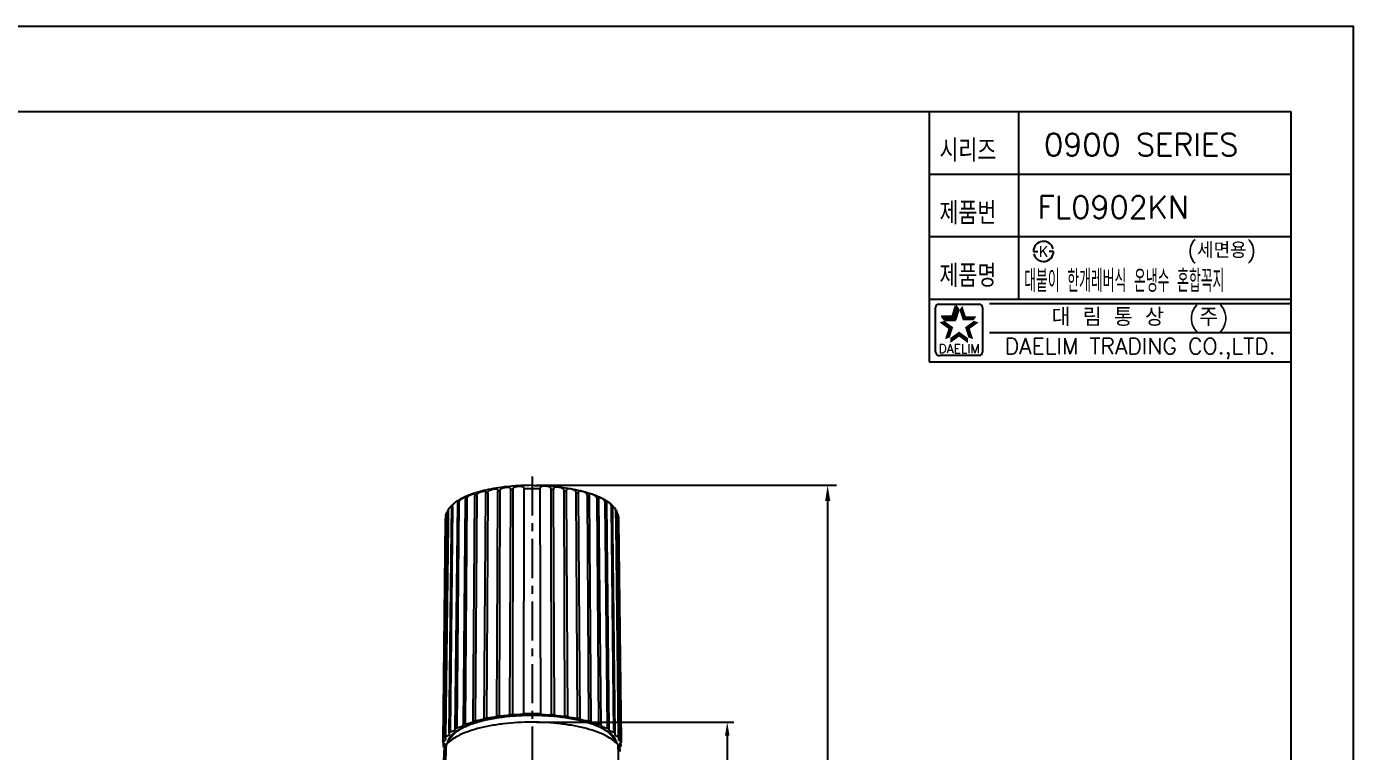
# Model space of a CAD drawing. Extents: x 2439 to 3033, y -7661 to -7241.
# Drawn here: x 2736.1 to 3033.1, y -7403.5 to -7241.2 of the extents above; entities that cross this region are included whole.
import ezdxf
from ezdxf.enums import TextEntityAlignment as Align

# ---------------------------------------------------------------- set-up
doc = ezdxf.new("R2010")
doc.units = 0
doc.header["$LTSCALE"] = 7
doc.header["$MEASUREMENT"] = 0
doc.linetypes.add('CENTER', pattern=[2, 1.25, -0.25, 0.25, -0.25])
doc.layers.get('0').update_dxf_attribs({"color": 2, "linetype": 'CONTINUOUS'})
doc.layers.get('Defpoints').update_dxf_attribs({"linetype": 'CONTINUOUS'})
for name, color, linetype in [('08_ALL_FEATURES', 7, 'CONTINUOUS'), ('CL', 1, 'CENTER'), ('D', 2, 'CONTINUOUS'), ('TXT', 4, 'CONTINUOUS')]:
    doc.layers.add(name, color=color, linetype=linetype)
doc.styles.add('GHS', font='ROMANS.shx', dxfattribs={"bigfont": 'GHS.shx'})
doc.styles.add('ROMANS', font='romans', dxfattribs={"bigfont": 'GHS.shx'})
doc.dimstyles.new('HONG', dxfattribs={"dimscale": 0, "dimtxt": 3.5, "dimasz": 3.5, "dimexe": 2, "dimexo": 1, "dimgap": 1, "dimtad": 1, "dimdec": 4, "dimdsep": 46, "dimtxsty": 'GHS', "dimcen": 3, "dimclrd": 2, "dimclre": 2, "dimclrt": 2, "dimadec": 0, "dimazin": 0, "dimtfac": 1, "dimtdec": 4, "dimtmove": 0, "dimatfit": 2, "dimfxl": 0, "dimtvp": 1, "dimtolj": 1, "dimarcsym": 0})

# ---------------------------------------------------------------- blocks, each defined once
blk = doc.blocks.new('*D0')
at = {"layer": 'D', "color": 2, "lineweight": -2}
for p, q in [((2850.26, -7343.92), (2917.44, -7343.92)), ((2915.44, -7521.31), (2915.44, -7347.42)), ((2874.37, -7524.81), (2917.44, -7524.81))]:
    blk.add_line(p, q, dxfattribs=at)
at = {"layer": 'D', "color": 2}
for points in [[(2914.86, -7347.42), (2916.02, -7347.42), (2915.44, -7343.92)], [(2914.86, -7521.31), (2916.02, -7521.31), (2915.44, -7524.81)]]:
    blk.add_solid(points, dxfattribs=at)
at = {"layer": 'Defpoints', "color": 0}
for p in [(2849.26, -7343.92), (2915.44, -7343.92), (2873.37, -7524.81)]:
    blk.add_point(p, dxfattribs=at)
at = {"layer": 'D', "color": 2, "insert": (2911.77, -7428.14), "char_height": 3.5, "attachment_point": 5, "rotation": 90, "style": 'GHS'}
blk.add_mtext('\\A1;(181)', dxfattribs=at)

msp = doc.modelspace()

# ---------------------------------------------------------------- linework, layer by layer
at = {"color": 7}
for p, q in [((2938.12214, -7260.24849), (2938.12214, -7316.24849)), ((2958.12214, -7260.24849), (2958.12214, -7302.24849)), ((2938.12214, -7274.24849), (3019.12214, -7274.24849)), ((2938.12214, -7288.24849), (3019.12214, -7288.24849)), ((2938.12214, -7302.24849), (3019.12214, -7302.24849)), ((2938.12214, -7316.24849), (3019.12214, -7316.24849))]:
    msp.add_line(p, q, dxfattribs=at)
at = {"color": 2, "linetype": 'Continuous'}
for p, q in [((2939.59963, -7314.11396), (2939.59963, -7304.11396)), ((2940.34963, -7303.36396), (2949.34963, -7303.36396)), ((2950.09963, -7304.11396), (2950.09963, -7314.11396)), ((2951.62214, -7303.24849), (3019.12214, -7303.24849)), ((2951.62214, -7309.74849), (3019.12214, -7309.74849)), ((2949.34963, -7314.86396), (2940.59963, -7314.86396))]:
    msp.add_line(p, q, dxfattribs=at)
at = {"color": 2}
for p, q in [((2941.60137, -7306.98085), (2940.93627, -7306.06542)), ((2940.93627, -7306.06542), (2943.36128, -7306.06542)), ((2943.36128, -7306.06542), (2944.11065, -7303.7591)), ((2944.02638, -7306.98085), (2944.77575, -7304.67453)), ((2944.77575, -7304.67453), (2944.11065, -7303.7591)), ((2941.60137, -7306.98085), (2944.02638, -7306.98085))]:
    msp.add_line(p, q, dxfattribs=at)
at = {"color": 7, "linetype": 'Continuous'}
for p, q in [((2830.02707, -7350.41898), (2829.9593, -7350.70891)), ((2868.50076, -7350.41898), (2868.56853, -7350.70891)), ((2829.34911, -7401.24898), (2829.93171, -7351.75233)), ((2829.93171, -7351.75233), (2829.94192, -7350.8863)), ((2868.58591, -7350.8863), (2868.59612, -7351.75234)), ((2868.59612, -7351.75233), (2869.17872, -7401.24898)), ((2829.79008, -7400.39352), (2829.79242, -7400.19247)), ((2832.09264, -7398.40773), (2832.09261, -7398.41858)), ((2866.43519, -7398.40773), (2866.43521, -7398.41858)), ((2868.73541, -7400.19247), (2868.73775, -7400.39352)), ((2829.3467, -7401.45399), (2829.34911, -7401.24897)), ((2829.35689, -7401.45411), (2829.34792, -7402.21649)), ((2829.65586, -7401.88731), (2829.65581, -7401.89019)), ((2830.14921, -7401.88794), (2829.65586, -7401.88731)), ((2868.38778, -7401.88778), (2868.87197, -7401.88731)), ((2868.87197, -7401.88731), (2868.87199, -7401.89019)), ((2869.17991, -7402.21649), (2869.17092, -7401.45374)), ((2869.17872, -7401.24898), (2869.18113, -7401.45399))]:
    msp.add_line(p, q, dxfattribs=at)
at = {"linetype": 'Continuous'}
msp.add_lwpolyline([(2439.12214, -7661.24849), (3033.12214, -7661.24849), (3033.12214, -7241.24849), (2439.12214, -7241.24849)], close=True, dxfattribs=at)
at = {"color": 2, "linetype": 'Continuous'}
for centre, radius, start, end in [((2940.34963, -7304.11396), 0.75, 90, 180), ((2949.34963, -7304.11396), 0.75, 0, 90), ((2940.47463, -7313.98896), 0.88388, 188.1301024, 278.1301024), ((2949.34963, -7314.11396), 0.75, 270, 0)]:
    msp.add_arc(centre, radius, start, end, dxfattribs=at)
at = {"color": 7, "linetype": 'Continuous'}
for centre, radius, start, end in [((2849.03974, -7449.24632), 54.17926, 94.386515, 95.0031117), ((2849.26156, -7453.14554), 58.08529, 89.9976778, 91.8362624), ((2849.26447, -7453.25785), 58.19761, 88.165512, 90.0005479), ((2849.4881, -7449.24632), 54.17926, 84.9968883, 85.613485), ((2838.29105, -7409.14501), 12.39796, 118.344264, 119.996955), ((2841.46683, -7415.87399), 19.84357, 111.22314, 112.4303421), ((2844.39493, -7424.39169), 28.85387, 105.8159746, 106.7560735), ((2846.71991, -7433.67235), 38.42363, 101.4508111, 102.2271475), ((2848.25877, -7442.38431), 47.27199, 97.7266259, 98.4025087), ((2850.23339, -7442.63606), 47.52624, 81.5992992, 82.2715662), ((2851.74656, -7433.96512), 38.72275, 77.7758511, 78.5461904), ((2854.04834, -7424.68114), 29.15541, 73.248788, 74.1791639), ((2856.96198, -7416.12122), 20.10987, 67.5776513, 68.7688666), ((2860.13662, -7409.32445), 12.60344, 60.0165183, 61.6422626), ((2833.03401, -7402.52177), 3.8803, 143.1440565, 146.7304987), ((2835.32498, -7404.72145), 7.06516, 128.348203, 130.7536938), ((2863.11672, -7404.82576), 7.20041, 49.2689001, 51.6292032), ((2865.43561, -7402.56262), 3.95137, 33.3017656, 36.8236792), ((2831.8065, -7401.9124), 2.50276, 164.6487879, 169.4375671), ((2866.72133, -7401.9124), 2.50276, 10.5624329, 15.3512122)]:
    msp.add_arc(centre, radius, start, end, dxfattribs=at)
for start_param, end_param in [(-3.077056715, -3.047123621), (-0.094469033, -0.064535939)]:
    msp.add_ellipse((2849.26392, -7401.8823), major_axis=(19.95809, 0), ratio=0.259858422, start_param=start_param, end_param=end_param, dxfattribs=at)
for points, knots in [([(2849.26392, -7343.91966), (2847.57536, -7343.91966), (2845.07329, -7344.03416), (2841.82447, -7344.42921), (2839.55269, -7344.83193), (2837.45157, -7345.33884), (2835.55339, -7345.94386), (2833.88418, -7346.64225), (2832.88338, -7347.20047), (2832.43457, -7347.49997)], [0, 0, 0, 0, 0.291063525, 0.430851962, 0.563952532, 0.688530557, 0.803163191, 0.906993269, 1, 1, 1, 1]), ([(2849.26392, -7343.91966), (2850.95248, -7343.91966), (2853.45454, -7344.03416), (2856.70336, -7344.42921), (2858.97514, -7344.83193), (2861.07626, -7345.33884), (2862.97444, -7345.94386), (2864.64365, -7346.64225), (2865.64445, -7347.20047), (2866.09326, -7347.49997)], [0, 0, 0, 0, 0.291063525, 0.430851961, 0.563952531, 0.688530557, 0.803163191, 0.906993269, 1, 1, 1, 1]), ([(2832.43457, -7347.49997), (2832.33136, -7347.56884), (2831.93935, -7347.84115), (2831.568, -7348.14448), (2831.31358, -7348.38961)], [0, 0, 0, 0, 0.259904344, 1, 1, 1, 1]), ([(2866.09326, -7347.49997), (2866.19647, -7347.56884), (2866.58848, -7347.84115), (2866.95983, -7348.14448), (2867.21425, -7348.38961)], [0, 0, 0, 0, 0.259904345, 1, 1, 1, 1]), ([(2829.95931, -7350.70893), (2829.95667, -7350.7227), (2829.94697, -7350.78136), (2829.94246, -7350.84087), (2829.94192, -7350.8863)], [0, 0, 0, 0, 0.235802298, 1, 1, 1, 1]), ([(2829.98172, -7350.71333), (2829.98201, -7350.68913), (2829.98759, -7350.58978), (2830.00671, -7350.49141), (2830.02706, -7350.41898)], [0, 0, 0, 0, 0.243358018, 1, 1, 1, 1]), ([(2830.02706, -7350.41898), (2830.03598, -7350.38725), (2830.07445, -7350.26673), (2830.12697, -7350.15108), (2830.17019, -7350.06821)], [0, 0, 0, 0, 0.260692349, 1, 1, 1, 1]), ([(2830.49632, -7349.68912), (2830.49806, -7349.53441), (2830.59151, -7349.238), (2830.76454, -7348.99417), (2830.85565, -7348.88358)], [0, 0, 0, 0, 0.519187619, 1, 1, 1, 1]), ([(2830.85565, -7348.88358), (2830.90509, -7348.82358), (2830.99872, -7348.71898), (2831.12791, -7348.58378), (2831.22397, -7348.48382), (2831.27528, -7348.4275), (2831.29643, -7348.40707)], [0, 0, 0, 0, 0.35925782, 0.64823057, 0.864137392, 1, 1, 1, 1]), ([(2867.67218, -7348.88358), (2867.62275, -7348.82358), (2867.52912, -7348.71898), (2867.39992, -7348.58378), (2867.30386, -7348.48382), (2867.25255, -7348.4275), (2867.2314, -7348.40707)], [0, 0, 0, 0, 0.359257794, 0.64823058, 0.864137379, 1, 1, 1, 1]), ([(2868.03151, -7349.68912), (2868.02978, -7349.53441), (2867.93632, -7349.238), (2867.76329, -7348.99417), (2867.67218, -7348.88358)], [0, 0, 0, 0, 0.519187658, 1, 1, 1, 1]), ([(2868.05936, -7349.42292), (2868.08866, -7349.47062), (2868.1348, -7349.61559), (2868.14886, -7349.76465), (2868.14994, -7349.85783)], [0, 0, 0, 0, 0.375272633, 1, 1, 1, 1]), ([(2868.35764, -7350.06818), (2868.33867, -7350.03181), (2868.26959, -7349.90657), (2868.19278, -7349.78591), (2868.13944, -7349.69904)], [0, 0, 0, 0, 0.286934278, 1, 1, 1, 1]), ([(2868.50077, -7350.41898), (2868.49186, -7350.38725), (2868.45338, -7350.26672), (2868.40086, -7350.15106), (2868.35764, -7350.06818)], [0, 0, 0, 0, 0.260693569, 1, 1, 1, 1]), ([(2868.58591, -7350.8863), (2868.58573, -7350.87063), (2868.58364, -7350.81122), (2868.57676, -7350.75193), (2868.56852, -7350.70893)], [0, 0, 0, 0, 0.26350907, 1, 1, 1, 1]), ([(2844.31477, -7395.27348), (2844.14708, -7395.33171), (2843.77957, -7395.42838), (2842.97556, -7395.55188), (2842.33648, -7395.56613), (2841.90321, -7395.54152)], [0, 0, 0, 0, 0.218407731, 0.466042743, 1, 1, 1, 1]), ([(2847.40031, -7395.09007), (2847.21214, -7395.13758), (2846.81241, -7395.21288), (2845.97606, -7395.29176), (2845.32681, -7395.27489), (2844.89587, -7395.22576)], [0, 0, 0, 0, 0.231166745, 0.483373053, 1, 1, 1, 1]), ([(2851.12752, -7395.09007), (2851.31569, -7395.13758), (2851.71542, -7395.21287), (2852.55177, -7395.29175), (2853.20102, -7395.27489), (2853.63196, -7395.22576)], [0, 0, 0, 0, 0.231166817, 0.483373242, 1, 1, 1, 1]), ([(2854.21306, -7395.27348), (2854.38075, -7395.33171), (2854.74826, -7395.42837), (2855.55227, -7395.55188), (2856.19135, -7395.56613), (2856.62462, -7395.54152)], [0, 0, 0, 0, 0.218408037, 0.466043387, 1, 1, 1, 1]), ([(2868.24161, -7401.72056), (2868.22955, -7401.56215), (2868.15878, -7401.17673), (2867.89347, -7400.58418), (2867.42579, -7399.96127), (2866.78693, -7399.36227), (2865.98315, -7398.78953), (2865.02131, -7398.24708), (2863.90985, -7397.73934), (2862.17681, -7397.09082), (2859.70808, -7396.41608), (2856.4548, -7395.83319), (2852.92883, -7395.47393), (2849.26393, -7395.35251), (2845.59903, -7395.47392), (2842.07305, -7395.83319), (2838.81977, -7396.41607), (2836.35104, -7397.09081), (2834.61801, -7397.73933), (2833.50654, -7398.24707), (2832.54469, -7398.78952), (2831.74091, -7399.36226), (2831.10203, -7399.96125), (2830.63442, -7400.58423), (2830.36741, -7401.18022), (2830.29666, -7401.56972), (2830.28511, -7401.73197)], [0.0039464695, 0.0039464695, 0.0039464695, 0.0039464695, 0.0151488541, 0.0313410162, 0.0493917252, 0.0698492496, 0.0930101148, 0.1189923242, 0.1477881884, 0.1792963354, 0.2497001742, 0.3283167201, 0.4126812591, 0.499998998, 0.5873167416, 0.671681331, 0.7502979274, 0.8207016659, 0.8522097815, 0.8810056513, 0.9069879414, 0.9301491345, 0.9506066081, 0.9686569583, 0.9848506088, 0.99632246, 0.99632246, 0.99632246, 0.99632246]), ([(2867.73836, -7401.23594), (2867.72476, -7401.10823), (2867.65683, -7400.79253), (2867.41401, -7400.29743), (2866.98609, -7399.75619), (2866.38633, -7399.2137), (2865.61728, -7398.68171), (2864.68677, -7398.16947), (2863.6047, -7397.68522), (2861.90974, -7397.06251), (2859.4925, -7396.41212), (2856.30631, -7395.84901), (2852.85294, -7395.50149), (2849.26399, -7395.38398), (2845.67504, -7395.50148), (2842.22165, -7395.84899), (2839.03545, -7396.41209), (2836.61819, -7397.06248), (2834.92321, -7397.68518), (2833.84112, -7398.16944), (2832.9106, -7398.68168), (2832.14153, -7399.21367), (2831.54178, -7399.75617), (2831.11384, -7400.2974), (2830.8697, -7400.79517), (2830.80182, -7401.11402), (2830.78856, -7401.24472)], [0.0030909156, 0.0030909156, 0.0030909156, 0.0030909156, 0.0125220123, 0.0265975427, 0.0432895956, 0.0630076923, 0.0859036576, 0.1119619981, 0.1410745594, 0.1730701873, 0.2447754751, 0.3249401122, 0.4109694644, 0.4999983668, 0.5890273524, 0.6750569611, 0.7552220089, 0.8269278199, 0.8589237599, 0.8880366352, 0.9140953031, 0.9369916072, 0.9567099733, 0.9734022014, 0.9874776411, 0.9971255367, 0.9971255367, 0.9971255367, 0.9971255367]), ([(2833.89532, -7397.53171), (2833.85791, -7397.61661), (2833.75145, -7397.73353), (2833.57268, -7397.85759), (2833.32031, -7397.99046), (2832.9287, -7398.12778), (2832.58969, -7398.20181), (2832.40489, -7398.23343)], [0, 0, 0, 0, 0.164360797, 0.26782364, 0.386507041, 0.667880271, 1, 1, 1, 1]), ([(2836.07642, -7396.76293), (2835.99941, -7396.84614), (2835.78042, -7396.99715), (2835.3733, -7397.16501), (2834.86082, -7397.29785), (2834.48416, -7397.35452), (2834.28344, -7397.37626)], [0, 0, 0, 0, 0.176797735, 0.406927944, 0.685167375, 1, 1, 1, 1]), ([(2838.58225, -7396.12034), (2838.47009, -7396.19706), (2838.19385, -7396.33151), (2837.71546, -7396.47722), (2837.14853, -7396.58206), (2836.74272, -7396.61925), (2836.53085, -7396.63017)], [0, 0, 0, 0, 0.191033305, 0.427888889, 0.701758939, 1, 1, 1, 1]), ([(2841.35109, -7395.61975), (2841.20876, -7395.68783), (2840.88272, -7395.80431), (2840.13082, -7395.97084), (2839.51659, -7396.01462), (2839.09179, -7396.01353)], [0, 0, 0, 0, 0.205113026, 0.447765886, 1, 1, 1, 1]), ([(2857.17674, -7395.61975), (2857.31908, -7395.68783), (2857.64512, -7395.80431), (2858.39702, -7395.97084), (2859.01125, -7396.01462), (2859.43604, -7396.01353)], [0, 0, 0, 0, 0.20511357, 0.447767005, 1, 1, 1, 1]), ([(2859.94558, -7396.12034), (2860.05775, -7396.19706), (2860.33398, -7396.33151), (2860.81238, -7396.47722), (2861.3793, -7396.58206), (2861.78511, -7396.61925), (2861.99698, -7396.63017)], [0, 0, 0, 0, 0.191034079, 0.427890502, 0.701759625, 1, 1, 1, 1]), ([(2862.45141, -7396.76293), (2862.52843, -7396.84614), (2862.74742, -7396.99715), (2863.15454, -7397.165), (2863.66702, -7397.29784), (2864.04367, -7397.35452), (2864.24439, -7397.37626)], [0, 0, 0, 0, 0.1767987, 0.40693005, 0.685168317, 1, 1, 1, 1]), ([(2864.63251, -7397.53171), (2864.66992, -7397.61662), (2864.77639, -7397.73353), (2864.95516, -7397.85759), (2865.20752, -7397.99045), (2865.59913, -7398.12778), (2865.93814, -7398.20181), (2866.12294, -7398.23343)], [0, 0, 0, 0, 0.164361817, 0.267825637, 0.38650951, 0.667881403, 1, 1, 1, 1]), ([(2829.9311, -7400.69464), (2829.9305, -7400.74541), (2829.89172, -7400.88979), (2829.69832, -7401.09058), (2829.50661, -7401.19719), (2829.39303, -7401.24983)], [0, 0, 0, 0, 0.188643667, 0.534911482, 1, 1, 1, 1]), ([(2829.7897, -7400.39313), (2829.83226, -7400.43682), (2829.90305, -7400.52811), (2829.93172, -7400.64241), (2829.9311, -7400.69464)], [0, 0, 0, 0, 0.538666233, 1, 1, 1, 1]), ([(2830.75005, -7399.52756), (2830.74939, -7399.59176), (2830.70017, -7399.73534), (2830.52348, -7399.91218), (2830.25935, -7400.07068), (2830.04762, -7400.15445), (2829.92921, -7400.19435)], [0, 0, 0, 0, 0.173237379, 0.387907093, 0.662821546, 1, 1, 1, 1]), ([(2830.71278, -7399.36943), (2830.71898, -7399.3822), (2830.74032, -7399.43228), (2830.75046, -7399.48734), (2830.75005, -7399.52756)], [0, 0, 0, 0, 0.260909863, 1, 1, 1, 1]), ([(2832.0927, -7398.41858), (2832.09225, -7398.45619), (2832.07685, -7398.5355), (2832.01429, -7398.64753), (2831.91492, -7398.75409), (2831.72294, -7398.89835), (2831.39574, -7399.05344), (2831.10429, -7399.14074), (2830.94147, -7399.18057)], [0, 0, 0, 0, 0.077419037, 0.162610637, 0.260877847, 0.37515243, 0.655037112, 1, 1, 1, 1]), ([(2866.43514, -7398.41858), (2866.43558, -7398.45619), (2866.45099, -7398.5355), (2866.51355, -7398.64753), (2866.61291, -7398.75409), (2866.8049, -7398.89835), (2867.1321, -7399.05344), (2867.42354, -7399.14074), (2867.58636, -7399.18057)], [0, 0, 0, 0, 0.077419182, 0.162611548, 0.260879833, 0.375155014, 0.655038281, 1, 1, 1, 1]), ([(2867.81506, -7399.36943), (2867.80885, -7399.3822), (2867.78751, -7399.43228), (2867.77738, -7399.48734), (2867.77779, -7399.52756)], [0, 0, 0, 0, 0.260910291, 1, 1, 1, 1]), ([(2867.77779, -7399.52756), (2867.77845, -7399.59176), (2867.82767, -7399.73534), (2868.00435, -7399.91218), (2868.26849, -7400.07068), (2868.48021, -7400.15445), (2868.59862, -7400.19435)], [0, 0, 0, 0, 0.173238823, 0.387909477, 0.662822275, 1, 1, 1, 1]), ([(2868.73813, -7400.39313), (2868.69557, -7400.43682), (2868.62478, -7400.52811), (2868.59611, -7400.64241), (2868.59673, -7400.69464)], [0, 0, 0, 0, 0.538666044, 1, 1, 1, 1]), ([(2868.59673, -7400.69464), (2868.59734, -7400.74541), (2868.63612, -7400.88979), (2868.82952, -7401.09058), (2869.02123, -7401.19719), (2869.1348, -7401.24983)], [0, 0, 0, 0, 0.188645219, 0.534912311, 1, 1, 1, 1]), ([(2829.34615, -7401.45362), (2829.39316, -7401.48461), (2829.47727, -7401.54762), (2829.5779, -7401.65543), (2829.64098, -7401.76891), (2829.65586, -7401.84927), (2829.65586, -7401.88731)], [0, 0, 0, 0, 0.305187635, 0.5671485, 0.793819337, 1, 1, 1, 1]), ([(2829.65585, -7401.89019), (2829.6555, -7401.9192), (2829.63881, -7401.98242), (2829.57438, -7402.06742), (2829.4746, -7402.14766), (2829.39318, -7402.19379), (2829.34737, -7402.21677)], [0, 0, 0, 0, 0.185632574, 0.403299761, 0.672088195, 1, 1, 1, 1]), ([(2829.39482, -7402.37151), (2829.50724, -7402.41103), (2829.6264, -7402.46038), (2829.73404, -7402.52887), (2829.74098, -7402.53341)], [0, 0, 0, 0, 0.5929807238, 0.6342141201, 0.6342141201, 0.6342141201, 0.6342141201]), ([(2869.13301, -7402.37151), (2869.02061, -7402.41103), (2868.90428, -7402.45924), (2868.79891, -7402.52565), (2868.79446, -7402.52851)], [0, 0, 0, 0, 0.5929331838, 0.6192150793, 0.6192150793, 0.6192150793, 0.6192150793]), ([(2869.18169, -7401.45362), (2869.13455, -7401.48469), (2869.05004, -7401.54753), (2868.94879, -7401.65508), (2868.88605, -7401.76893), (2868.87197, -7401.84929), (2868.87197, -7401.88731)], [0, 0, 0, 0, 0.305712192, 0.567985562, 0.794133573, 1, 1, 1, 1]), ([(2868.87199, -7401.89019), (2868.87231, -7401.91916), (2868.89333, -7402.00217), (2869.00443, -7402.11988), (2869.11473, -7402.18379), (2869.18046, -7402.21677)], [0, 0, 0, 0, 0.185556479, 0.52902032, 1, 1, 1, 1])]:
    msp.add_open_spline(points, degree=3, knots=knots, dxfattribs=at)
at = {"color": 2}
for points in [[(2940.93627, -7306.06542), (2941.60137, -7306.98085), (2943.36128, -7306.06542), (2944.02638, -7306.98085)], [(2943.36128, -7306.06542), (2944.02638, -7306.98085), (2944.11065, -7303.7591), (2944.77575, -7304.67453)], [(2945.58861, -7303.7591), (2944.92351, -7304.67453), (2946.33798, -7306.06542), (2945.67288, -7306.98085)], [(2946.33798, -7306.06542), (2945.67288, -7306.98085), (2948.76299, -7306.06542), (2948.09789, -7306.98085)], [(2942.44143, -7308.89643), (2943.51758, -7308.54677), (2940.47955, -7307.47105), (2941.55571, -7307.12138)], [(2941.69206, -7311.20276), (2942.76821, -7310.85309), (2942.44143, -7308.89643), (2943.51758, -7308.54677)], [(2949.21971, -7307.47105), (2948.14355, -7307.12138), (2947.25784, -7308.89643), (2946.18168, -7308.54677)], [(2947.25784, -7308.89643), (2946.18168, -7308.54677), (2948.00721, -7311.20276), (2946.93105, -7310.85309)], [(2944.84963, -7310.6461), (2944.84963, -7309.51456), (2942.88776, -7312.07148), (2942.88776, -7310.93994)], [(2946.81151, -7312.07148), (2946.81151, -7310.93994), (2944.84963, -7310.6461), (2944.84963, -7309.51456)]]:
    msp.add_solid(points, dxfattribs=at)
at = {"layer": '08_ALL_FEATURES', "color": 7, "linetype": 'Continuous'}
msp.add_line((2829.55031, -7403.47033), (2829.38773, -7408.83792), dxfattribs=at)
for points, knots in [([(2849.27517, -7396.92605), (2847.11968, -7396.92587), (2843.94637, -7397.09912), (2839.88338, -7397.70484), (2837.15379, -7398.30981), (2834.74989, -7399.05606), (2832.72995, -7399.92466), (2831.14118, -7400.89108), (2830.31268, -7401.668), (2830.01125, -7402.07077)], [0, 0, 0, 0, 0.31690466, 0.465798021, 0.603629082, 0.727535472, 0.835373685, 0.9260368, 1, 1, 1, 1]), ([(2868.53909, -7402.07077), (2868.23766, -7401.668), (2867.40916, -7400.89108), (2865.82039, -7399.92466), (2863.80045, -7399.05606), (2861.39656, -7398.30981), (2858.66696, -7397.70484), (2854.60397, -7397.09912), (2851.43066, -7396.92587), (2849.27517, -7396.92605)], [0, 0, 0, 0, 0.073963189, 0.164626295, 0.27246451, 0.396370914, 0.534201994, 0.68309537, 1, 1, 1, 1]), ([(2830.01123, -7402.07077), (2829.95084, -7403.89837), (2829.82691, -7407.55342), (2829.62293, -7413.03525), (2829.40811, -7418.51642), (2829.21081, -7423.08313), (2829.01967, -7426.7346), (2828.86275, -7429.47228), (2828.70195, -7432.20982), (2828.51099, -7435.81951), (2828.30643, -7440.05082), (2828.33954, -7443.37347), (2828.38695, -7444.90699)], [0, 0, 0, 0, 0.127952608, 0.255901398, 0.383845891, 0.511781528, 0.575742241, 0.639698157, 0.703660288, 0.767623496, 0.892643421, 1, 1, 1, 1]), ([(2830.01125, -7402.07077), (2829.856, -7402.27822), (2829.63263, -7402.7354), (2829.55716, -7403.23261), (2829.55029, -7403.47033)], [0, 0, 0, 0, 0.521424705, 1, 1, 1, 1]), ([(2869.00273, -7403.47784), (2868.99583, -7403.23884), (2868.91978, -7402.73896), (2868.69519, -7402.27934), (2868.53909, -7402.07077)], [0, 0, 0, 0, 0.478572622, 1, 1, 1, 1]), ([(2870.16339, -7444.90703), (2870.2108, -7443.37347), (2870.24385, -7440.05085), (2870.03937, -7435.81954), (2869.8484, -7432.20988), (2869.68759, -7429.47228), (2869.53067, -7426.7346), (2869.33954, -7423.08314), (2869.14224, -7418.51642), (2868.92742, -7413.03525), (2868.72344, -7407.55339), (2868.5995, -7403.89838), (2868.53912, -7402.07077)], [0, 0, 0, 0, 0.107359157, 0.232374383, 0.296339145, 0.360301625, 0.424259994, 0.488218067, 0.616153126, 0.744101174, 0.872046868, 1, 1, 1, 1])]:
    msp.add_open_spline(points, degree=3, knots=knots, dxfattribs=at)
at = {"layer": 'CL'}
msp.add_line((2849.27052, -7341.91966), (2849.27052, -7525.80907), dxfattribs=at)
at = {"layer": 'D'}
for p, q in [((2961.50483, -7291.56661), (2962.00483, -7291.56661)), ((2962.00483, -7291.56661), (2962.50483, -7291.56661)), ((2965.50483, -7291.56661), (2965.00483, -7291.56661)), ((2966.00483, -7291.56661), (2965.50483, -7291.56661)), ((2847.39935, -7395.09032), (2847.49194, -7344.72448)), ((2851.03589, -7344.72448), (2851.12848, -7395.09032)), ((2832.62467, -7347.76624), (2832.62275, -7347.9333)), ((2833.89514, -7397.53211), (2834.37637, -7347.08462)), ((2834.70584, -7346.95269), (2834.28458, -7397.37614)), ((2836.07606, -7396.76332), (2836.49657, -7346.34022)), ((2836.88232, -7346.22754), (2836.53203, -7396.63011)), ((2838.58171, -7396.12071), (2838.93114, -7345.71842)), ((2839.36369, -7345.62776), (2839.09299, -7396.01353)), ((2841.35039, -7395.62008), (2841.62014, -7345.23454)), ((2842.08883, -7345.16814), (2841.90439, -7395.54159)), ((2844.31393, -7395.27378), (2844.49736, -7344.90048)), ((2844.99064, -7344.85998), (2844.897, -7395.22589)), ((2853.63083, -7395.22589), (2853.53719, -7344.85998)), ((2854.03047, -7344.90048), (2854.2139, -7395.27378)), ((2856.62344, -7395.54159), (2856.43901, -7345.16814)), ((2856.90769, -7345.23454), (2857.17744, -7395.62008)), ((2859.43484, -7396.01353), (2859.16415, -7345.62776)), ((2859.59669, -7345.71842), (2859.94612, -7396.12071)), ((2861.9958, -7396.63011), (2861.64551, -7346.22754)), ((2862.03126, -7346.34022), (2862.45177, -7396.76332)), ((2864.24325, -7397.37614), (2863.822, -7346.95269)), ((2864.15146, -7347.08462), (2864.63269, -7397.53211)), ((2865.90316, -7347.7662), (2865.90508, -7347.9333)), ((2829.98172, -7350.71333), (2829.96961, -7351.75278)), ((2830.34386, -7352.78052), (2830.37789, -7349.85783)), ((2830.49632, -7349.68912), (2830.46156, -7352.78186)), ((2831.47303, -7348.70505), (2830.94245, -7399.18033)), ((2831.22388, -7353.77278), (2831.2789, -7348.86535)), ((2831.32289, -7348.40208), (2831.31137, -7348.48026)), ((2832.09265, -7398.40814), (2832.62275, -7347.9333)), ((2832.88782, -7347.78536), (2832.40596, -7398.23325)), ((2866.12187, -7398.23325), (2865.64002, -7347.78536)), ((2865.90508, -7347.9333), (2866.43518, -7398.40814)), ((2867.58539, -7399.18033), (2867.0548, -7348.70505)), ((2867.20494, -7348.40208), (2867.21646, -7348.48027)), ((2867.24894, -7348.86535), (2867.30395, -7353.77278)), ((2868.06626, -7352.78186), (2868.03151, -7349.68912)), ((2868.14994, -7349.85783), (2868.18397, -7352.78053)), ((2868.55822, -7351.75278), (2868.54611, -7350.71333)), ((2829.96961, -7351.75278), (2829.39375, -7401.2495)), ((2829.79242, -7400.19247), (2830.34386, -7352.78052)), ((2830.46156, -7352.78186), (2829.93006, -7400.19407)), ((2868.59777, -7400.19407), (2868.06627, -7352.78186)), ((2868.18397, -7352.78052), (2868.73541, -7400.19247)), ((2869.13409, -7401.2495), (2868.55822, -7351.75278)), ((2830.71297, -7399.36984), (2831.22388, -7353.77278)), ((2867.30395, -7353.77278), (2867.81486, -7399.36984)), ((2850.27517, -7396.92605), (2894.45626, -7396.92605)), ((2892.95626, -7399.92605), (2892.95626, -7521.80907))]:
    msp.add_line(p, q, dxfattribs=at)
for centre, radius, start, end in [((2963.75483, -7291.56661), 2.25, 15, 180), ((2963.75483, -7291.56661), 2.25, 195, 0), ((2849.26176, -7401.06866), 56.37187, 89.9978125, 91.799615), ((2849.26607, -7401.06866), 56.37187, 88.200385, 90.0021875), ((2841.78896, -7365.11723), 19.49654, 111.3013024, 112.3463718), ((2844.61676, -7373.42112), 28.27198, 105.8757228, 106.6917959), ((2846.85143, -7382.42994), 37.55605, 101.4994982, 102.1750816), ((2848.30568, -7390.73754), 45.9914, 97.7679508, 98.3588466), ((2849.0464, -7397.27638), 52.57297, 94.4238837, 94.9643704), ((2849.48143, -7397.27638), 52.57297, 85.0356296, 85.5761163), ((2850.22216, -7390.73754), 45.9914, 81.6411534, 82.2320492), ((2851.72864, -7382.18068), 37.30138, 77.8226122, 78.502808), ((2853.98305, -7373.17471), 28.01528, 73.3044652, 74.1280162), ((2856.82315, -7364.90677), 19.26985, 67.6474808, 68.704845), ((2832.35133, -7351.35012), 2.45338, 164.952243, 167.0371033), ((2833.56995, -7351.97237), 3.82864, 143.3876867, 146.4789533), ((2835.81816, -7354.16475), 6.9775, 128.511018, 130.5826157), ((2838.70874, -7358.52577), 12.21618, 118.4537306, 119.8803265), ((2859.90434, -7358.37302), 12.04127, 60.1093116, 61.5566313), ((2862.78298, -7354.07597), 6.86238, 49.4000067, 51.5063597), ((2865.00742, -7351.9376), 3.76814, 33.4962241, 36.637136), ((2866.20223, -7351.34368), 2.42686, 10.858792, 15.058534), ((2832.29885, -7351.33801), 2.39952, 167.0378095, 169.1537497)]:
    msp.add_arc(centre, radius, start, end, dxfattribs=at)
for points, knots in [([(2839.36369, -7345.62776), (2839.36405, -7345.56034), (2839.39198, -7345.42336), (2839.50058, -7345.24391), (2839.65619, -7345.09852), (2839.89941, -7344.9472), (2840.2302, -7344.82259), (2840.62192, -7344.73156), (2840.93455, -7344.69238), (2841.16283, -7344.69767), (2841.3129, -7344.72521), (2841.44553, -7344.78755), (2841.54903, -7344.89815), (2841.6092, -7345.05399), (2841.62048, -7345.17144), (2841.62014, -7345.23454)], [0, 0, 0, 0, 0.067701797, 0.136655503, 0.207454114, 0.279543622, 0.423110306, 0.559737734, 0.683074728, 0.738143219, 0.78845924, 0.835313826, 0.882746848, 0.936645527, 1, 1, 1, 1]), ([(2842.08883, -7345.16814), (2842.08907, -7345.10144), (2842.11567, -7344.96676), (2842.22342, -7344.79164), (2842.37951, -7344.65391), (2842.62705, -7344.51469), (2842.9694, -7344.40822), (2843.38155, -7344.33945), (2843.71722, -7344.31888), (2843.96769, -7344.33725), (2844.13632, -7344.37349), (2844.28656, -7344.44214), (2844.45441, -7344.59879), (2844.49779, -7344.78178), (2844.49736, -7344.90048)], [0, 0, 0, 0, 0.064558518, 0.129284691, 0.195628384, 0.263850592, 0.402883145, 0.539751798, 0.668002403, 0.727158799, 0.782364818, 0.834162722, 0.885114151, 1, 1, 1, 1]), ([(2844.99064, -7344.85998), (2844.99076, -7344.79404), (2845.0152, -7344.66215), (2845.11914, -7344.49115), (2845.27201, -7344.36072), (2845.51788, -7344.2337), (2845.86355, -7344.14596), (2846.28598, -7344.10032), (2846.63638, -7344.09909), (2846.90298, -7344.1314), (2847.08628, -7344.17722), (2847.25091, -7344.25345), (2847.38642, -7344.37155), (2847.47377, -7344.53502), (2847.49206, -7344.66006), (2847.49194, -7344.72448)], [0, 0, 0, 0, 0.062287329, 0.123383795, 0.185462481, 0.249684084, 0.383342156, 0.519180993, 0.650791053, 0.713185821, 0.772456659, 0.82860374, 0.883065705, 0.939151647, 1, 1, 1, 1]), ([(2853.53719, -7344.85998), (2853.53707, -7344.79404), (2853.51263, -7344.66215), (2853.4087, -7344.49115), (2853.25582, -7344.36072), (2853.00995, -7344.2337), (2852.66428, -7344.14596), (2852.24185, -7344.10032), (2851.89145, -7344.09909), (2851.62486, -7344.1314), (2851.44155, -7344.17722), (2851.27692, -7344.25345), (2851.14142, -7344.37155), (2851.05407, -7344.53502), (2851.03577, -7344.66006), (2851.03589, -7344.72448)], [0, 0, 0, 0, 0.062287332, 0.123383805, 0.185462497, 0.249684093, 0.383342155, 0.519180998, 0.650791058, 0.713185828, 0.772456669, 0.828603747, 0.883065711, 0.939151654, 1, 1, 1, 1]), ([(2856.43901, -7345.16814), (2856.43876, -7345.10144), (2856.41216, -7344.96676), (2856.30441, -7344.79164), (2856.14832, -7344.65391), (2855.90078, -7344.51469), (2855.55843, -7344.40822), (2855.14628, -7344.33945), (2854.81061, -7344.31888), (2854.56014, -7344.33725), (2854.39151, -7344.37349), (2854.24127, -7344.44214), (2854.07343, -7344.59879), (2854.03005, -7344.78178), (2854.03047, -7344.90048)], [0, 0, 0, 0, 0.064558523, 0.129284702, 0.195628402, 0.263850602, 0.402883144, 0.539751804, 0.668002407, 0.727158806, 0.782364828, 0.834162729, 0.885114157, 1, 1, 1, 1]), ([(2859.16415, -7345.62776), (2859.16378, -7345.56034), (2859.13586, -7345.42336), (2859.02725, -7345.24391), (2858.87164, -7345.09852), (2858.62842, -7344.9472), (2858.29763, -7344.82259), (2857.90591, -7344.73156), (2857.59328, -7344.69238), (2857.365, -7344.69767), (2857.21493, -7344.72521), (2857.08231, -7344.78755), (2856.9788, -7344.89815), (2856.91864, -7345.05399), (2856.90735, -7345.17144), (2856.90769, -7345.23454)], [0, 0, 0, 0, 0.067701801, 0.136655514, 0.207454133, 0.279543632, 0.423110305, 0.55973774, 0.683074733, 0.738143225, 0.788459248, 0.835313832, 0.882746853, 0.936645533, 1, 1, 1, 1]), ([(2831.47303, -7348.70505), (2831.4742, -7348.59445), (2831.533, -7348.37225), (2831.71333, -7348.09903), (2831.92629, -7347.88335), (2832.0742, -7347.76331), (2832.14436, -7347.71009)], [0, 0, 0, 0, 0.268105579, 0.538725688, 0.786569495, 1, 1, 1, 1]), ([(2832.14436, -7347.71009), (2832.20147, -7347.66676), (2832.30382, -7347.59345), (2832.4093, -7347.52436), (2832.45668, -7347.49804)], [0, 0, 0, 0, 0.569460773, 1, 1, 1, 1]), ([(2832.45668, -7347.49804), (2832.47258, -7347.48921), (2832.50134, -7347.47428), (2832.54118, -7347.45948), (2832.57683, -7347.45659), (2832.605, -7347.47832), (2832.61749, -7347.52018), (2832.62405, -7347.58055), (2832.62559, -7347.66522), (2832.62505, -7347.72975), (2832.62467, -7347.76624)], [0, 0, 0, 0, 0.121520127, 0.215542996, 0.285397726, 0.348278576, 0.435505221, 0.568313895, 0.756077279, 1, 1, 1, 1]), ([(2832.88782, -7347.78536), (2832.88915, -7347.64585), (2832.99326, -7347.36694), (2833.27976, -7347.0722), (2833.58896, -7346.86149), (2833.83246, -7346.73098), (2834.00249, -7346.65548), (2834.10641, -7346.6186), (2834.19449, -7346.59994), (2834.27419, -7346.60854), (2834.32084, -7346.65516), (2834.3432, -7346.70682), (2834.36367, -7346.78504), (2834.37524, -7346.91288), (2834.37696, -7347.02259), (2834.37637, -7347.08462)], [0, 0, 0, 0, 0.171837152, 0.345101242, 0.501049093, 0.631130732, 0.684858806, 0.730145244, 0.766598398, 0.795618121, 0.824356374, 0.842543297, 0.864806658, 0.92359174, 1, 1, 1, 1]), ([(2834.70584, -7346.95269), (2834.70641, -7346.88399), (2834.73428, -7346.74384), (2834.83611, -7346.55563), (2834.97983, -7346.39489), (2835.19702, -7346.22132), (2835.48134, -7346.0641), (2835.80391, -7345.93352), (2836.04759, -7345.86074), (2836.21546, -7345.84315), (2836.31984, -7345.8564), (2836.40813, -7345.91369), (2836.46407, -7346.0204), (2836.49231, -7346.1664), (2836.49709, -7346.27799), (2836.49657, -7346.34022)], [0, 0, 0, 0, 0.077886872, 0.158401733, 0.240003105, 0.320652836, 0.472669897, 0.606109445, 0.715208994, 0.759279012, 0.796902735, 0.832179377, 0.873803495, 0.929445953, 1, 1, 1, 1]), ([(2836.88232, -7346.22754), (2836.8828, -7346.15944), (2836.91115, -7346.02065), (2837.01773, -7345.83678), (2837.16919, -7345.68363), (2837.40219, -7345.52074), (2837.71347, -7345.37903), (2838.07509, -7345.26721), (2838.35685, -7345.2105), (2838.5574, -7345.20378), (2838.68572, -7345.2236), (2838.79776, -7345.28185), (2838.87947, -7345.3905), (2838.92359, -7345.54173), (2838.93157, -7345.65583), (2838.93114, -7345.71842)], [0, 0, 0, 0, 0.072124922, 0.146320503, 0.222190516, 0.298424049, 0.446379502, 0.581992045, 0.699137787, 0.74930715, 0.793901358, 0.835302689, 0.879546432, 0.933704477, 1, 1, 1, 1]), ([(2861.64551, -7346.22754), (2861.64503, -7346.15944), (2861.61668, -7346.02065), (2861.5101, -7345.83678), (2861.35865, -7345.68363), (2861.12564, -7345.52074), (2860.81436, -7345.37903), (2860.45275, -7345.26721), (2860.17098, -7345.2105), (2859.97043, -7345.20378), (2859.84211, -7345.2236), (2859.73008, -7345.28185), (2859.64836, -7345.3905), (2859.60424, -7345.54173), (2859.59626, -7345.65583), (2859.59669, -7345.71842)], [0, 0, 0, 0, 0.072124927, 0.146320515, 0.222190537, 0.29842406, 0.446379501, 0.58199205, 0.699137791, 0.749307155, 0.793901365, 0.835302694, 0.879546437, 0.933704483, 1, 1, 1, 1]), ([(2863.822, -7346.95269), (2863.82142, -7346.88399), (2863.79355, -7346.74384), (2863.69172, -7346.55563), (2863.548, -7346.39489), (2863.33081, -7346.22132), (2863.04649, -7346.0641), (2862.72392, -7345.93352), (2862.48024, -7345.86074), (2862.31237, -7345.84315), (2862.208, -7345.8564), (2862.11971, -7345.91369), (2862.06376, -7346.0204), (2862.03552, -7346.1664), (2862.03074, -7346.27799), (2862.03126, -7346.34022)], [0, 0, 0, 0, 0.077886877, 0.158401746, 0.240003127, 0.320652848, 0.472669896, 0.60610945, 0.715208998, 0.759279017, 0.796902742, 0.832179382, 0.8738035, 0.929445959, 1, 1, 1, 1]), ([(2865.64002, -7347.78536), (2865.63868, -7347.64585), (2865.53457, -7347.36694), (2865.24807, -7347.0722), (2864.93887, -7346.86149), (2864.69538, -7346.73098), (2864.52534, -7346.65548), (2864.42142, -7346.6186), (2864.33334, -7346.59994), (2864.25364, -7346.60854), (2864.207, -7346.65516), (2864.18463, -7346.70682), (2864.16417, -7346.78504), (2864.15259, -7346.91288), (2864.15087, -7347.02259), (2864.15146, -7347.08462)], [0, 0, 0, 0, 0.171837167, 0.345101255, 0.501049093, 0.631130737, 0.684858806, 0.730145248, 0.766598403, 0.795618126, 0.824356379, 0.842543306, 0.864806663, 0.923591746, 1, 1, 1, 1]), ([(2866.07115, -7347.49804), (2866.05526, -7347.48921), (2866.02649, -7347.47428), (2865.98665, -7347.45948), (2865.951, -7347.45659), (2865.92283, -7347.47832), (2865.91034, -7347.52018), (2865.90378, -7347.58055), (2865.90224, -7347.66522), (2865.90278, -7347.72975), (2865.90316, -7347.76624)], [0, 0, 0, 0, 0.121520507, 0.215543694, 0.285398607, 0.348279383, 0.43550577, 0.5683142, 0.756077369, 1, 1, 1, 1]), ([(2866.38347, -7347.71009), (2866.32636, -7347.66676), (2866.22402, -7347.59345), (2866.11853, -7347.52436), (2866.07115, -7347.49804)], [0, 0, 0, 0, 0.569460344, 1, 1, 1, 1]), ([(2867.0548, -7348.70505), (2867.05363, -7348.59445), (2866.99483, -7348.37225), (2866.8145, -7348.09903), (2866.60154, -7347.88335), (2866.45363, -7347.76331), (2866.38347, -7347.71009)], [0, 0, 0, 0, 0.268105685, 0.538725877, 0.786569616, 1, 1, 1, 1]), ([(2830.17019, -7350.06821), (2830.18915, -7350.03183), (2830.25823, -7349.90659), (2830.33505, -7349.78592), (2830.38839, -7349.69904)], [0, 0, 0, 0, 0.286935532, 1, 1, 1, 1]), ([(2830.46847, -7349.42292), (2830.43917, -7349.47062), (2830.39303, -7349.61559), (2830.37898, -7349.76465), (2830.37789, -7349.85783)], [0, 0, 0, 0, 0.375272632, 1, 1, 1, 1]), ([(2831.31137, -7348.48026), (2831.30771, -7348.50249), (2831.28811, -7348.62988), (2831.28009, -7348.75901), (2831.2789, -7348.86535)], [0, 0, 0, 0, 0.174832588, 1, 1, 1, 1]), ([(2831.29643, -7348.40707), (2831.30028, -7348.40335), (2831.30668, -7348.39826), (2831.31473, -7348.3903), (2831.32382, -7348.39297), (2831.32292, -7348.39904), (2831.32289, -7348.40208)], [0, 0, 0, 0, 0.402972589, 0.645102784, 0.771341968, 1, 1, 1, 1]), ([(2867.2314, -7348.40707), (2867.22755, -7348.40335), (2867.22115, -7348.39826), (2867.2131, -7348.3903), (2867.20401, -7348.39297), (2867.20491, -7348.39904), (2867.20494, -7348.40208)], [0, 0, 0, 0, 0.402972585, 0.645102771, 0.771341956, 1, 1, 1, 1]), ([(2867.21646, -7348.48027), (2867.22013, -7348.5025), (2867.23972, -7348.62989), (2867.24774, -7348.75901), (2867.24894, -7348.86535)], [0, 0, 0, 0, 0.17483632, 1, 1, 1, 1]), ([(2868.54611, -7350.71333), (2868.54583, -7350.68913), (2868.54025, -7350.58978), (2868.52112, -7350.49141), (2868.50077, -7350.41898)], [0, 0, 0, 0, 0.243358001, 1, 1, 1, 1])]:
    msp.add_open_spline(points, degree=3, knots=knots, dxfattribs=at)
msp.add_solid([(2892.45626, -7399.92605), (2893.45626, -7399.92605), (2892.95626, -7396.92605)], dxfattribs=at)
at = {"layer": 'TXT', "color": 4}
for p, q in [((2465.12214, -7260.24849), (3019.12214, -7260.24849)), ((3019.12214, -7260.24849), (3019.12214, -7650.24849))]:
    msp.add_line(p, q, dxfattribs=at)

# ---------------------------------------------------------------- texts
at = {"color": 7, "style": 'GHS'}
for s, p in [('0900 SERIES', (2985.62907, -7267.66975)), ('FL0902KN', (2979.37661, -7281.66975))]:
    msp.add_text(s, height=5, dxfattribs=at).set_placement(p, align=Align.MIDDLE)
at = {"style": 'GHS'}
msp.add_text('(세면용)', height=3.5, dxfattribs=at).set_placement((2996.00504, -7293.06731))
at = {"style": 'GHS', "width": 0.5}
msp.add_text('대붙이 한개레버식 온냉수 혼합꼭지', height=5, dxfattribs=at).set_placement((2959.41642, -7300.68728))
at = {"color": 7, "linetype": 'Continuous'}
for s, height, style, p in [('대 림 통 상  (주)', 4, 'GHS', (2985.38249, -7306.55339)), ('DAELIM TRADING CO.,LTD.', 3.6, 'ROMANS', (2985.38249, -7313.32073))]:
    msp.add_text(s, height=height, dxfattribs=dict(at, style=style)).set_placement(p, align=Align.MIDDLE)
at = {"color": 2, "linetype": 'Continuous', "style": 'ROMANS'}
msp.add_text('DAELIM', height=2, dxfattribs=at).set_placement((2944.84963, -7314.31396), align=Align.CENTER)
at = {"layer": 'D', "style": 'GHS', "width": 0.8}
for s, p in [('시리즈', (2940.4625, -7271.5191)), ('제품번', (2940.4625, -7285.5191)), ('제품명', (2940.4625, -7299.5191))]:
    msp.add_text(s, height=5, dxfattribs=at).set_placement(p)
at = {"layer": 'D', "style": 'GHS'}
msp.add_text('K', height=2.394, dxfattribs=at).set_placement((2963.75483, -7291.56661), align=Align.MIDDLE)

# ---------------------------------------------------------------- dimensions: what is measured, and where the dimension line sits
at = {"layer": 'D'}
dim = msp.add_linear_dim(base=(2915.43844, -7343.91966), p1=(2873.36862, -7524.80907), p2=(2849.26392, -7343.91966), angle=90, text='(181)', dimstyle='HONG', override={"dimscale": 1}, dxfattribs=at)
dim.commit()
dim.dimension.update_dxf_attribs({"geometry": '*D0', "text_midpoint": (2915.43844, -7428.14266), "dimtype": 128})

doc.saveas('drawing.dxf')
